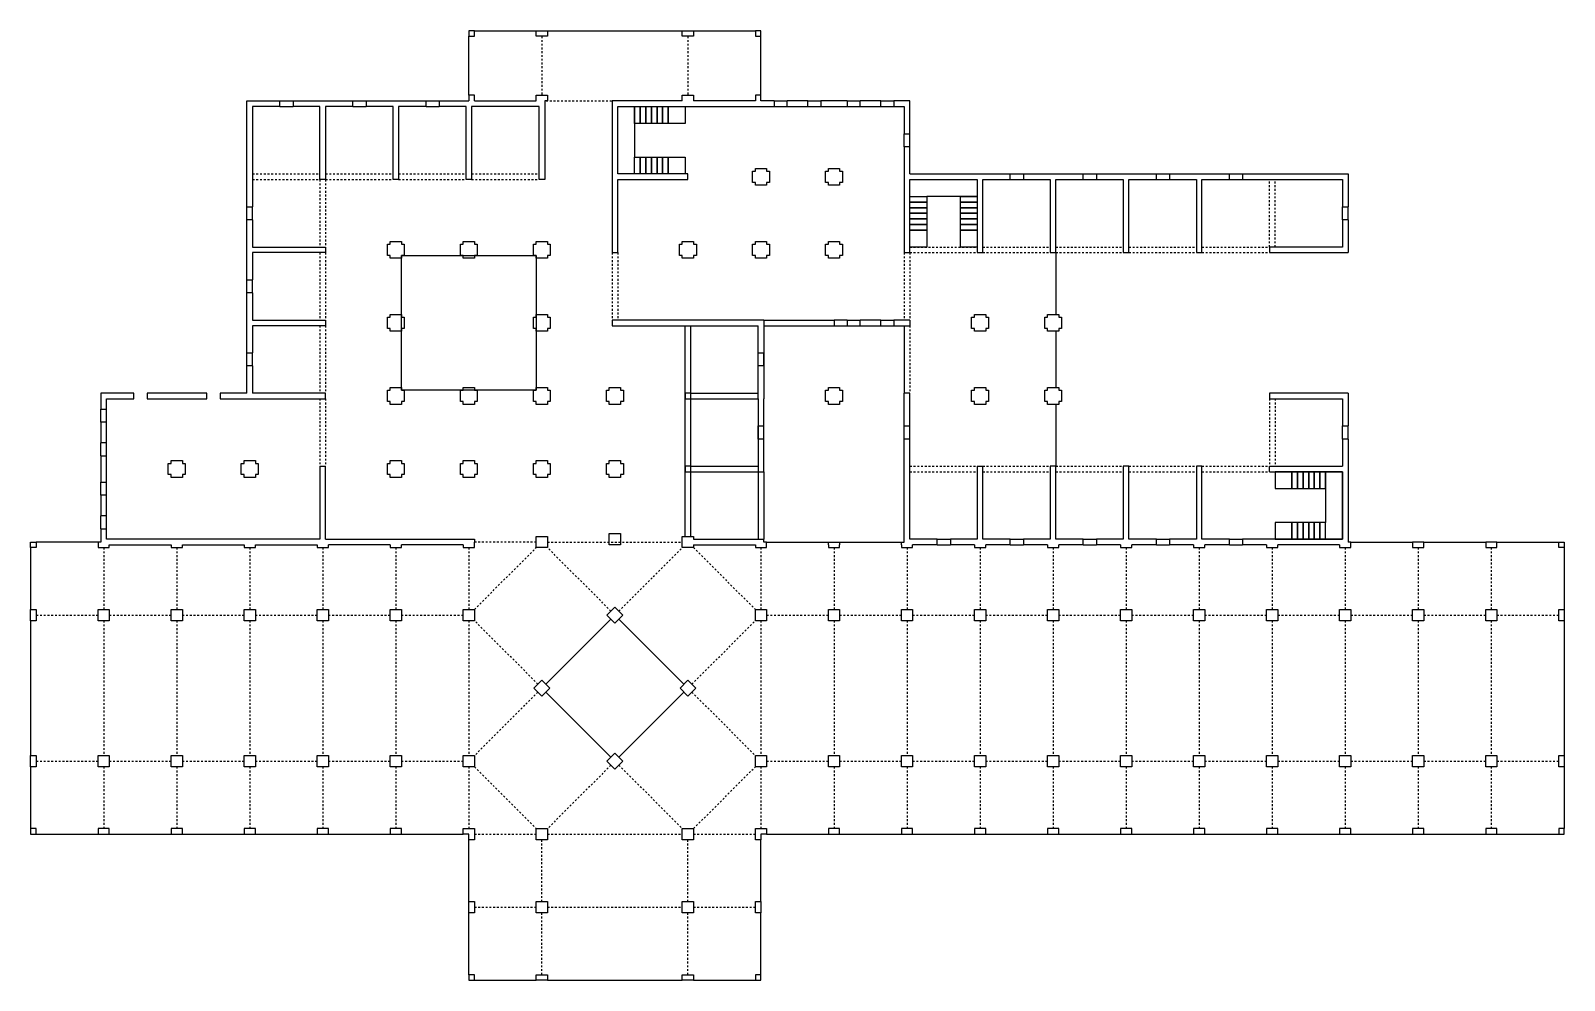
# Model space of a CAD drawing. Header units: millimetres. Extents: x 4573 to 5063, y -322 to -268.
# Drawn here: x 4930.1 to 5012, y -322.3 to -271.6 of the extents above; entities that cross this region are included whole.
import ezdxf

# ---------------------------------------------------------------- set-up
doc = ezdxf.new("R2010")
doc.units = ezdxf.units.MM
doc.linetypes.add('ACAD_ISO02W100', pattern=[15, 12, -3])
doc.layers.add('Layer3', color=8, linetype='ACAD_ISO02W100')
doc.layers.add('Layer4', color=7, linetype='Continuous', true_color=0xf7b54a)

msp = doc.modelspace()

# ---------------------------------------------------------------- linework, layer by layer
for points in [[(4953.459, -271.883), (4953.759, -271.883), (4953.759, -271.583), (4953.459, -271.583)], [(4957.059, -271.583), (4957.659, -271.583), (4957.659, -271.883), (4957.059, -271.883)], [(4964.859, -271.583), (4965.459, -271.583), (4965.459, -271.883), (4964.859, -271.883)], [(4968.759, -271.883), (4969.059, -271.883), (4969.059, -271.583), (4968.759, -271.583)], [(4930.059, -298.883), (4930.359, -298.883), (4930.359, -299.183), (4930.059, -299.183)], [(4957.059, -298.583), (4957.659, -298.583), (4957.659, -299.183), (4957.059, -299.183)], [(4960.959, -298.433), (4961.559, -298.433), (4961.559, -299.033), (4960.959, -299.033)], [(5003.859, -299.183), (5004.459, -299.183), (5004.459, -298.883), (5003.859, -298.883)], [(5007.759, -299.183), (5008.359, -299.183), (5008.359, -298.883), (5007.759, -298.883)], [(5011.659, -298.883), (5011.959, -298.883), (5011.959, -299.183), (5011.659, -299.183)], [(4930.059, -302.483), (4930.359, -302.483), (4930.359, -303.083), (4930.059, -303.083)], [(4933.659, -302.483), (4934.259, -302.483), (4934.259, -303.083), (4933.659, -303.083)], [(4937.559, -302.483), (4938.159, -302.483), (4938.159, -303.083), (4937.559, -303.083)], [(4941.459, -302.483), (4942.059, -302.483), (4942.059, -303.083), (4941.459, -303.083)], [(4945.359, -302.483), (4945.959, -302.483), (4945.959, -303.083), (4945.359, -303.083)], [(4949.259, -302.483), (4949.859, -302.483), (4949.859, -303.083), (4949.259, -303.083)], [(4953.159, -302.483), (4953.759, -302.483), (4953.759, -303.083), (4953.159, -303.083)], [(4968.759, -302.483), (4969.359, -302.483), (4969.359, -303.083), (4968.759, -303.083)], [(4972.659, -302.483), (4973.259, -302.483), (4973.259, -303.083), (4972.659, -303.083)], [(4976.559, -302.483), (4977.159, -302.483), (4977.159, -303.083), (4976.559, -303.083)], [(4980.459, -302.483), (4981.059, -302.483), (4981.059, -303.083), (4980.459, -303.083)], [(4984.359, -302.483), (4984.959, -302.483), (4984.959, -303.083), (4984.359, -303.083)], [(4988.259, -302.483), (4988.859, -302.483), (4988.859, -303.083), (4988.259, -303.083)], [(4992.159, -302.483), (4992.759, -302.483), (4992.759, -303.083), (4992.159, -303.083)], [(4996.059, -302.483), (4996.659, -302.483), (4996.659, -303.083), (4996.059, -303.083)], [(4999.959, -302.483), (5000.559, -302.483), (5000.559, -303.083), (4999.959, -303.083)], [(5003.859, -302.483), (5004.459, -302.483), (5004.459, -303.083), (5003.859, -303.083)], [(5007.759, -302.483), (5008.359, -302.483), (5008.359, -303.083), (5007.759, -303.083)], [(5011.659, -302.483), (5011.959, -302.483), (5011.959, -303.083), (5011.659, -303.083)], [(4930.059, -310.283), (4930.359, -310.283), (4930.359, -310.883), (4930.059, -310.883)], [(4933.659, -310.283), (4934.259, -310.283), (4934.259, -310.883), (4933.659, -310.883)], [(4937.559, -310.283), (4938.159, -310.283), (4938.159, -310.883), (4937.559, -310.883)], [(4941.459, -310.283), (4942.059, -310.283), (4942.059, -310.883), (4941.459, -310.883)], [(4945.359, -310.283), (4945.959, -310.283), (4945.959, -310.883), (4945.359, -310.883)], [(4949.259, -310.283), (4949.859, -310.283), (4949.859, -310.883), (4949.259, -310.883)], [(4953.159, -310.283), (4953.759, -310.283), (4953.759, -310.883), (4953.159, -310.883)], [(4968.759, -310.283), (4969.359, -310.283), (4969.359, -310.883), (4968.759, -310.883)], [(4972.659, -310.283), (4973.259, -310.283), (4973.259, -310.883), (4972.659, -310.883)], [(4976.559, -310.283), (4977.159, -310.283), (4977.159, -310.883), (4976.559, -310.883)], [(4980.459, -310.283), (4981.059, -310.283), (4981.059, -310.883), (4980.459, -310.883)], [(4984.359, -310.283), (4984.959, -310.283), (4984.959, -310.883), (4984.359, -310.883)], [(4988.259, -310.283), (4988.859, -310.283), (4988.859, -310.883), (4988.259, -310.883)], [(4992.159, -310.283), (4992.759, -310.283), (4992.759, -310.883), (4992.159, -310.883)], [(4996.059, -310.283), (4996.659, -310.283), (4996.659, -310.883), (4996.059, -310.883)], [(4999.959, -310.283), (5000.559, -310.283), (5000.559, -310.883), (4999.959, -310.883)], [(5003.859, -310.283), (5004.459, -310.283), (5004.459, -310.883), (5003.859, -310.883)], [(5007.759, -310.283), (5008.359, -310.283), (5008.359, -310.883), (5007.759, -310.883)], [(5011.659, -310.283), (5011.959, -310.283), (5011.959, -310.883), (5011.659, -310.883)], [(4930.059, -314.483), (4930.359, -314.483), (4930.359, -314.183), (4930.059, -314.183)], [(4933.659, -314.483), (4934.259, -314.483), (4934.259, -314.183), (4933.659, -314.183)], [(4937.559, -314.483), (4938.159, -314.483), (4938.159, -314.183), (4937.559, -314.183)], [(4941.459, -314.483), (4942.059, -314.483), (4942.059, -314.183), (4941.459, -314.183)], [(4945.359, -314.483), (4945.959, -314.483), (4945.959, -314.183), (4945.359, -314.183)], [(4949.259, -314.483), (4949.859, -314.483), (4949.859, -314.183), (4949.259, -314.183)], [(4957.059, -314.183), (4957.659, -314.183), (4957.659, -314.783), (4957.059, -314.783)], [(4964.859, -314.183), (4965.459, -314.183), (4965.459, -314.783), (4964.859, -314.783)], [(4972.659, -314.483), (4973.259, -314.483), (4973.259, -314.183), (4972.659, -314.183)], [(4976.559, -314.483), (4977.159, -314.483), (4977.159, -314.183), (4976.559, -314.183)], [(4980.459, -314.483), (4981.059, -314.483), (4981.059, -314.183), (4980.459, -314.183)], [(4984.359, -314.483), (4984.959, -314.483), (4984.959, -314.183), (4984.359, -314.183)], [(4988.259, -314.483), (4988.859, -314.483), (4988.859, -314.183), (4988.259, -314.183)], [(4992.159, -314.483), (4992.759, -314.483), (4992.759, -314.183), (4992.159, -314.183)], [(4996.059, -314.483), (4996.659, -314.483), (4996.659, -314.183), (4996.059, -314.183)], [(4999.959, -314.483), (5000.559, -314.483), (5000.559, -314.183), (4999.959, -314.183)], [(5003.859, -314.483), (5004.459, -314.483), (5004.459, -314.183), (5003.859, -314.183)], [(5007.759, -314.483), (5008.359, -314.483), (5008.359, -314.183), (5007.759, -314.183)], [(5011.659, -314.483), (5011.959, -314.483), (5011.959, -314.183), (5011.659, -314.183)], [(4953.459, -318.083), (4953.759, -318.083), (4953.759, -318.683), (4953.459, -318.683)], [(4957.059, -318.083), (4957.659, -318.083), (4957.659, -318.683), (4957.059, -318.683)], [(4964.859, -318.083), (4965.459, -318.083), (4965.459, -318.683), (4964.859, -318.683)], [(4968.759, -318.083), (4969.059, -318.083), (4969.059, -318.683), (4968.759, -318.683)], [(4953.459, -322.283), (4953.759, -322.283), (4953.759, -321.983), (4953.459, -321.983)], [(4957.059, -321.983), (4957.659, -321.983), (4957.659, -322.283), (4957.059, -322.283)], [(4964.859, -321.983), (4965.459, -321.983), (4965.459, -322.283), (4964.859, -322.283)], [(4968.759, -322.283), (4969.059, -322.283), (4969.059, -321.983), (4968.759, -321.983)]]:
    msp.add_lwpolyline(points, close=True)
for points in [[(4953.759, -275.333), (4953.759, -275.033), (4953.459, -275.033), (4953.459, -275.333)], [(4957.059, -275.333), (4957.059, -275.033), (4957.659, -275.033), (4957.659, -275.333), (4957.509, -275.333)], [(4964.859, -275.333), (4964.859, -275.033), (4965.459, -275.033), (4965.459, -275.333)], [(4969.059, -275.333), (4969.059, -275.033), (4968.759, -275.033), (4968.759, -275.333)], [(4941.609, -280.683), (4941.609, -275.333), (4943.372, -275.333)], [(4943.372, -275.633), (4941.909, -275.633), (4941.909, -279.533)], [(4943.372, -275.633), (4943.372, -275.333)], [(4944.072, -275.333), (4944.072, -275.633)], [(4944.072, -275.333), (4944.359, -275.333)], [(4944.359, -275.633), (4944.072, -275.633)], [(4944.359, -275.333), (4947.272, -275.333)], [(4945.509, -275.633), (4944.359, -275.633)], [(4945.809, -275.633), (4945.809, -279.533), (4945.509, -279.533), (4945.509, -275.633)], [(4947.272, -275.633), (4945.809, -275.633)], [(4947.272, -275.633), (4947.272, -275.333)], [(4947.972, -275.333), (4947.972, -275.633)], [(4947.972, -275.333), (4948.259, -275.333)], [(4948.259, -275.633), (4947.972, -275.633)], [(4948.259, -275.333), (4951.172, -275.333)], [(4949.409, -275.633), (4948.259, -275.633)], [(4949.709, -275.633), (4949.709, -279.533), (4949.409, -279.533), (4949.409, -275.633)], [(4951.172, -275.633), (4949.709, -275.633)], [(4951.172, -275.633), (4951.172, -275.333)], [(4951.872, -275.333), (4951.872, -275.633)], [(4951.872, -275.333), (4952.159, -275.333)], [(4952.159, -275.633), (4951.872, -275.633)], [(4952.159, -275.333), (4953.309, -275.333), (4953.459, -275.333)], [(4953.309, -275.633), (4952.159, -275.633)], [(4953.609, -275.633), (4953.609, -279.533), (4953.309, -279.533), (4953.309, -275.633)], [(4957.209, -275.633), (4953.609, -275.633)], [(4953.759, -275.333), (4957.059, -275.333)], [(4957.509, -275.633), (4957.509, -279.533), (4957.209, -279.533), (4957.209, -275.633)], [(4957.509, -275.333), (4957.509, -275.633)], [(4964.859, -275.333), (4961.109, -275.333), (4961.109, -283.433)], [(4961.409, -279.233), (4961.409, -275.633), (4969.759, -275.633)], [(4968.759, -275.333), (4965.459, -275.333)], [(4969.759, -275.333), (4969.059, -275.333)], [(4969.759, -275.333), (4969.759, -275.633)], [(4970.459, -275.633), (4970.459, -275.333)], [(4971.559, -275.333), (4970.459, -275.333)], [(4970.459, -275.633), (4971.559, -275.633)], [(4971.559, -275.633), (4971.559, -275.333)], [(4972.259, -275.333), (4972.259, -275.633)], [(4973.659, -275.333), (4972.259, -275.333)], [(4972.259, -275.633), (4973.659, -275.633)], [(4973.659, -275.333), (4973.659, -275.633)], [(4975.459, -275.333), (4974.359, -275.333)], [(4974.359, -275.633), (4974.359, -275.333)], [(4974.359, -275.633), (4975.459, -275.633)], [(4975.459, -275.633), (4975.459, -275.333)], [(4977.009, -277.083), (4977.009, -275.333), (4976.159, -275.333)], [(4976.159, -275.333), (4976.159, -275.633)], [(4976.159, -275.633), (4976.709, -275.633), (4976.709, -277.083)], [(4976.709, -277.083), (4977.009, -277.083)], [(4977.009, -277.783), (4976.709, -277.783)], [(4976.709, -277.783), (4976.709, -283.433)], [(4977.009, -279.233), (4977.009, -277.783)], [(4961.409, -279.533), (4965.159, -279.533), (4965.159, -279.233), (4961.409, -279.233)], [(4968.759, -279.833), (4968.759, -279.683), (4968.609, -279.683), (4968.609, -279.083), (4968.759, -279.083), (4968.759, -278.933), (4969.359, -278.933), (4969.359, -279.083), (4969.509, -279.083), (4969.509, -279.683), (4969.359, -279.683), (4969.359, -279.833), (4968.759, -279.833)], [(4972.659, -279.833), (4972.659, -279.683), (4972.509, -279.683), (4972.509, -279.083), (4972.659, -279.083), (4972.659, -278.933), (4973.259, -278.933), (4973.259, -279.083), (4973.409, -279.083), (4973.409, -279.683), (4973.259, -279.683), (4973.259, -279.833), (4972.659, -279.833)], [(4977.009, -279.233), (4982.372, -279.233)], [(4982.372, -279.533), (4982.372, -279.233)], [(4983.072, -279.233), (4983.072, -279.533)], [(4983.072, -279.233), (4986.272, -279.233)], [(4986.272, -279.533), (4986.272, -279.233)], [(4986.972, -279.233), (4986.972, -279.533)], [(4986.972, -279.233), (4990.172, -279.233)], [(4990.172, -279.533), (4990.172, -279.233)], [(4990.872, -279.233), (4990.872, -279.533)], [(4990.872, -279.233), (4994.072, -279.233)], [(4994.072, -279.533), (4994.072, -279.233)], [(4994.772, -279.233), (4994.772, -279.533)], [(4994.772, -279.233), (5000.409, -279.233), (5000.409, -280.983)], [(4941.909, -279.533), (4941.909, -280.683)], [(4961.409, -283.433), (4961.409, -279.533)], [(4977.009, -283.433), (4977.009, -279.533), (4980.609, -279.533)], [(4977.009, -283.433), (4977.009, -279.533)], [(4980.609, -279.533), (4980.609, -283.433), (4980.909, -283.433), (4980.909, -279.533)], [(4980.909, -279.533), (4982.372, -279.533)], [(4983.072, -279.533), (4984.509, -279.533)], [(4984.509, -279.533), (4984.509, -283.433), (4984.809, -283.433), (4984.809, -279.533)], [(4984.809, -279.533), (4986.272, -279.533)], [(4986.972, -279.533), (4988.409, -279.533)], [(4988.409, -279.533), (4988.409, -283.433), (4988.709, -283.433), (4988.709, -279.533)], [(4988.709, -279.533), (4990.172, -279.533)], [(4990.872, -279.533), (4992.309, -279.533)], [(4992.309, -279.533), (4992.309, -283.433), (4992.609, -283.433), (4992.609, -279.533)], [(4992.609, -279.533), (4994.072, -279.533)], [(4994.772, -279.533), (5000.109, -279.533), (5000.109, -280.983)], [(4941.609, -280.983), (4941.609, -280.683)], [(4941.909, -280.683), (4941.909, -280.983)], [(4941.609, -280.983), (4941.909, -280.983)], [(4941.609, -284.583), (4941.609, -281.683)], [(4941.909, -281.683), (4941.609, -281.683)], [(4941.909, -281.683), (4941.909, -283.133)], [(5000.109, -280.983), (5000.409, -280.983)], [(5000.409, -281.683), (5000.109, -281.683)], [(5000.109, -281.683), (5000.109, -283.133)], [(5000.409, -281.683), (5000.409, -283.433)], [(4941.909, -283.133), (4945.809, -283.133), (4945.809, -283.433), (4941.909, -283.433)], [(4949.259, -283.733), (4949.259, -283.583), (4949.109, -283.583), (4949.109, -282.983), (4949.259, -282.983), (4949.259, -282.833), (4949.859, -282.833), (4949.859, -282.983), (4950.009, -282.983), (4950.009, -283.583), (4949.859, -283.583), (4949.859, -283.733), (4949.259, -283.733)], [(4953.159, -283.733), (4953.159, -283.583), (4953.009, -283.583), (4953.009, -282.983), (4953.159, -282.983), (4953.159, -282.833), (4953.759, -282.833), (4953.759, -282.983), (4953.909, -282.983), (4953.909, -283.583), (4953.759, -283.583), (4953.759, -283.733), (4953.159, -283.733)], [(4957.059, -283.733), (4957.059, -283.583), (4956.909, -283.583), (4956.909, -282.983), (4957.059, -282.983), (4957.059, -282.833), (4957.659, -282.833), (4957.659, -282.983), (4957.809, -282.983), (4957.809, -283.583), (4957.659, -283.583), (4957.659, -283.733), (4957.059, -283.733)], [(4964.859, -283.733), (4964.859, -283.583), (4964.709, -283.583), (4964.709, -282.983), (4964.859, -282.983), (4964.859, -282.833), (4965.459, -282.833), (4965.459, -282.983), (4965.609, -282.983), (4965.609, -283.583), (4965.459, -283.583), (4965.459, -283.733), (4964.859, -283.733)], [(4968.759, -283.733), (4968.759, -283.583), (4968.609, -283.583), (4968.609, -282.983), (4968.759, -282.983), (4968.759, -282.833), (4969.359, -282.833), (4969.359, -282.983), (4969.509, -282.983), (4969.509, -283.583), (4969.359, -283.583), (4969.359, -283.733), (4968.759, -283.733)], [(4972.659, -283.733), (4972.659, -283.583), (4972.509, -283.583), (4972.509, -282.983), (4972.659, -282.983), (4972.659, -282.833), (4973.259, -282.833), (4973.259, -282.983), (4973.409, -282.983), (4973.409, -283.583), (4973.259, -283.583), (4973.259, -283.733), (4972.659, -283.733)], [(5000.109, -283.133), (4996.209, -283.133), (4996.209, -283.433), (5000.409, -283.433)], [(4941.609, -284.883), (4941.609, -283.733)], [(4941.909, -283.433), (4941.909, -284.583)], [(4941.909, -283.733), (4941.909, -284.883)], [(4961.109, -283.433), (4961.409, -283.433)], [(4976.709, -283.433), (4977.009, -283.433)], [(4941.609, -284.883), (4941.909, -284.883)], [(4941.609, -288.483), (4941.609, -285.583)], [(4941.909, -285.583), (4941.609, -285.583)], [(4941.909, -285.583), (4941.909, -287.033)], [(4941.909, -287.033), (4945.809, -287.033), (4945.809, -287.333), (4941.909, -287.333)], [(4941.909, -287.333), (4941.909, -288.483)], [(4949.259, -287.633), (4949.259, -287.483), (4949.109, -287.483), (4949.109, -286.883), (4949.259, -286.883), (4949.259, -286.733), (4949.859, -286.733), (4949.859, -286.883), (4950.009, -286.883), (4950.009, -287.483), (4949.859, -287.483), (4949.859, -287.633), (4949.259, -287.633)], [(4957.059, -287.633), (4957.059, -287.483), (4956.909, -287.483), (4956.909, -286.883), (4957.059, -286.883), (4957.059, -286.733), (4957.659, -286.733), (4957.659, -286.883), (4957.809, -286.883), (4957.809, -287.483), (4957.659, -287.483), (4957.659, -287.633), (4957.059, -287.633)], [(4961.109, -287.033), (4961.109, -287.333), (4968.909, -287.333)], [(4969.209, -287.033), (4961.109, -287.033)], [(4968.909, -288.483), (4968.909, -287.333)], [(4969.209, -287.033), (4969.209, -288.483)], [(4972.959, -287.033), (4972.959, -287.333), (4973.659, -287.333)], [(4973.659, -287.033), (4972.959, -287.033)], [(4973.659, -287.033), (4973.659, -287.333)], [(4974.359, -287.333), (4974.359, -287.033)], [(4975.459, -287.033), (4974.359, -287.033)], [(4974.359, -287.333), (4975.459, -287.333)], [(4975.459, -287.333), (4975.459, -287.033)], [(4977.009, -287.033), (4976.159, -287.033)], [(4976.159, -287.033), (4976.159, -287.333)], [(4976.159, -287.333), (4977.009, -287.333)], [(4977.009, -287.033), (4977.009, -287.333)], [(4980.459, -287.633), (4980.459, -287.483), (4980.309, -287.483), (4980.309, -286.883), (4980.459, -286.883), (4980.459, -286.733), (4981.059, -286.733), (4981.059, -286.883), (4981.209, -286.883), (4981.209, -287.483), (4981.059, -287.483), (4981.059, -287.633), (4980.459, -287.633)], [(4984.359, -287.633), (4984.359, -287.483), (4984.209, -287.483), (4984.209, -286.883), (4984.359, -286.883), (4984.359, -286.733), (4984.959, -286.733), (4984.959, -286.883), (4985.109, -286.883), (4985.109, -287.483), (4984.959, -287.483), (4984.959, -287.633), (4984.359, -287.633)], [(4941.609, -288.783), (4941.609, -287.633)], [(4941.909, -287.633), (4941.909, -288.783)], [(4941.609, -288.783), (4941.909, -288.783)], [(4968.909, -291.233), (4968.909, -290.933), (4968.909, -288.483)], [(4968.909, -288.783), (4969.209, -288.783)], [(4969.209, -288.483), (4969.209, -291.233)], [(4941.609, -290.933), (4941.609, -289.483)], [(4941.909, -289.483), (4941.609, -289.483)], [(4941.909, -289.483), (4941.909, -290.933)], [(4969.209, -289.483), (4968.909, -289.483)], [(4949.259, -291.533), (4949.259, -291.383), (4949.109, -291.383), (4949.109, -290.783), (4949.259, -290.783), (4949.259, -290.633), (4949.859, -290.633), (4949.859, -290.783), (4950.009, -290.783), (4950.009, -291.383), (4949.859, -291.383), (4949.859, -291.533), (4949.259, -291.533)], [(4953.159, -291.533), (4953.159, -291.383), (4953.009, -291.383), (4953.009, -290.783), (4953.159, -290.783), (4953.159, -290.633), (4953.759, -290.633), (4953.759, -290.783), (4953.909, -290.783), (4953.909, -291.383), (4953.759, -291.383), (4953.759, -291.533), (4953.159, -291.533)], [(4957.059, -291.533), (4957.059, -291.383), (4956.909, -291.383), (4956.909, -290.783), (4957.059, -290.783), (4957.059, -290.633), (4957.659, -290.633), (4957.659, -290.783), (4957.809, -290.783), (4957.809, -291.383), (4957.659, -291.383), (4957.659, -291.533), (4957.059, -291.533)], [(4960.959, -291.533), (4960.959, -291.383), (4960.809, -291.383), (4960.809, -290.783), (4960.959, -290.783), (4960.959, -290.633), (4961.559, -290.633), (4961.559, -290.783), (4961.709, -290.783), (4961.709, -291.383), (4961.559, -291.383), (4961.559, -291.533), (4960.959, -291.533)], [(4972.659, -291.533), (4972.659, -291.383), (4972.509, -291.383), (4972.509, -290.783), (4972.659, -290.783), (4972.659, -290.633), (4973.259, -290.633), (4973.259, -290.783), (4973.409, -290.783), (4973.409, -291.383), (4973.259, -291.383), (4973.259, -291.533), (4972.659, -291.533)], [(4980.459, -291.533), (4980.459, -291.383), (4980.309, -291.383), (4980.309, -290.783), (4980.459, -290.783), (4980.459, -290.633), (4981.059, -290.633), (4981.059, -290.783), (4981.209, -290.783), (4981.209, -291.383), (4981.059, -291.383), (4981.059, -291.533), (4980.459, -291.533)], [(4984.359, -291.533), (4984.359, -291.383), (4984.209, -291.383), (4984.209, -290.783), (4984.359, -290.783), (4984.359, -290.633), (4984.959, -290.633), (4984.959, -290.783), (4985.109, -290.783), (4985.109, -291.383), (4984.959, -291.383), (4984.959, -291.533), (4984.359, -291.533)], [(4935.572, -290.933), (4933.809, -290.933), (4933.809, -291.783)], [(4934.109, -291.783), (4934.109, -291.233), (4935.572, -291.233)], [(4935.572, -291.233), (4935.572, -290.933)], [(4936.272, -290.933), (4936.272, -291.233)], [(4939.472, -290.933), (4936.272, -290.933)], [(4936.272, -291.233), (4939.472, -291.233)], [(4939.472, -291.233), (4939.472, -290.933)], [(4940.459, -290.933), (4940.172, -290.933)], [(4940.172, -290.933), (4940.172, -291.233)], [(4940.172, -291.233), (4940.459, -291.233)], [(4941.609, -290.933), (4940.459, -290.933)], [(4940.459, -291.233), (4945.509, -291.233)], [(4945.509, -290.933), (4941.909, -290.933)], [(4945.809, -291.233), (4945.809, -290.933), (4945.509, -290.933)], [(4945.509, -291.233), (4945.809, -291.233)], [(4965.009, -291.233), (4965.009, -290.933)], [(4965.009, -290.933), (4965.009, -291.233), (4965.309, -291.233), (4965.309, -290.933), (4965.009, -290.933)], [(4968.909, -291.233), (4968.909, -292.683)], [(4969.209, -292.683), (4969.209, -291.233)], [(4976.709, -298.733), (4976.709, -290.933)], [(4977.009, -290.933), (4976.709, -290.933)], [(4978.472, -298.733), (4977.009, -298.733), (4977.009, -290.933)], [(5000.409, -290.933), (4996.209, -290.933), (4996.209, -291.233), (5000.109, -291.233)], [(5000.109, -291.233), (5000.109, -292.683)], [(5000.409, -290.933), (5000.409, -292.683)], [(4933.809, -291.783), (4934.109, -291.783)], [(4934.109, -292.483), (4933.809, -292.483)], [(4933.809, -292.483), (4933.809, -293.583)], [(4934.109, -293.583), (4934.109, -292.483)], [(4968.909, -292.683), (4968.909, -295.133), (4969.209, -295.133), (4969.209, -292.683)], [(4968.909, -292.683), (4969.209, -292.683)], [(4976.709, -292.683), (4977.009, -292.683)], [(5000.109, -292.683), (5000.409, -292.683)], [(4934.109, -293.583), (4933.809, -293.583)], [(4969.209, -293.383), (4968.909, -293.383)], [(4977.009, -293.383), (4976.709, -293.383)], [(5000.409, -293.383), (5000.109, -293.383)], [(5000.109, -293.383), (5000.109, -294.833)], [(5000.409, -293.383), (5000.409, -298.883)], [(4933.809, -294.283), (4934.109, -294.283)], [(4933.809, -294.283), (4933.809, -295.683)], [(4934.109, -295.683), (4934.109, -294.283)], [(4945.509, -294.833), (4945.509, -298.733), (4934.109, -298.733), (4934.109, -298.183)], [(4937.559, -295.433), (4937.559, -295.283), (4937.409, -295.283), (4937.409, -294.683), (4937.559, -294.683), (4937.559, -294.533), (4938.159, -294.533), (4938.159, -294.683), (4938.309, -294.683), (4938.309, -295.283), (4938.159, -295.283), (4938.159, -295.433), (4937.559, -295.433)], [(4941.459, -295.433), (4941.459, -295.283), (4941.309, -295.283), (4941.309, -294.683), (4941.459, -294.683), (4941.459, -294.533), (4942.059, -294.533), (4942.059, -294.683), (4942.209, -294.683), (4942.209, -295.283), (4942.059, -295.283), (4942.059, -295.433), (4941.459, -295.433)], [(4945.509, -294.833), (4945.809, -294.833)], [(4945.809, -298.733), (4945.809, -294.833)], [(4949.259, -295.433), (4949.259, -295.283), (4949.109, -295.283), (4949.109, -294.683), (4949.259, -294.683), (4949.259, -294.533), (4949.859, -294.533), (4949.859, -294.683), (4950.009, -294.683), (4950.009, -295.283), (4949.859, -295.283), (4949.859, -295.433), (4949.259, -295.433)], [(4953.159, -295.433), (4953.159, -295.283), (4953.009, -295.283), (4953.009, -294.683), (4953.159, -294.683), (4953.159, -294.533), (4953.759, -294.533), (4953.759, -294.683), (4953.909, -294.683), (4953.909, -295.283), (4953.759, -295.283), (4953.759, -295.433), (4953.159, -295.433)], [(4957.059, -295.433), (4957.059, -295.283), (4956.909, -295.283), (4956.909, -294.683), (4957.059, -294.683), (4957.059, -294.533), (4957.659, -294.533), (4957.659, -294.683), (4957.809, -294.683), (4957.809, -295.283), (4957.659, -295.283), (4957.659, -295.433), (4957.059, -295.433)], [(4960.959, -295.433), (4960.959, -295.283), (4960.809, -295.283), (4960.809, -294.683), (4960.959, -294.683), (4960.959, -294.533), (4961.559, -294.533), (4961.559, -294.683), (4961.709, -294.683), (4961.709, -295.283), (4961.559, -295.283), (4961.559, -295.433), (4960.959, -295.433)], [(4965.009, -295.133), (4965.009, -294.833)], [(4965.009, -294.833), (4965.009, -295.133), (4965.309, -295.133), (4965.309, -294.833), (4965.009, -294.833)], [(4980.609, -294.833), (4980.609, -298.733)], [(4980.609, -294.833), (4980.909, -294.833)], [(4980.909, -298.733), (4980.909, -294.833)], [(4984.809, -298.733), (4984.809, -294.833), (4984.509, -294.833), (4984.509, -298.733)], [(4988.709, -298.733), (4988.709, -294.833), (4988.409, -294.833), (4988.409, -298.733)], [(4992.609, -298.733), (4992.609, -294.833), (4992.309, -294.833), (4992.309, -298.733)], [(4996.209, -294.833), (5000.109, -294.833)], [(4996.209, -295.133), (4996.209, -294.833)], [(5000.109, -295.133), (5000.109, -298.733), (4994.772, -298.733)], [(4996.209, -295.133), (5000.109, -295.133)], [(4933.809, -295.683), (4934.109, -295.683)], [(4934.109, -296.383), (4933.809, -296.383)], [(4933.809, -296.383), (4933.809, -297.483)], [(4934.109, -297.483), (4934.109, -296.383)], [(4934.109, -297.483), (4933.809, -297.483)], [(4933.809, -298.883), (4933.659, -298.883), (4933.659, -299.183), (4934.259, -299.183), (4934.259, -299.033)], [(4933.809, -298.183), (4933.809, -298.883)], [(4933.809, -298.183), (4934.109, -298.183)], [(4945.809, -298.733), (4953.759, -298.733), (4953.759, -298.883)], [(4953.159, -299.033), (4953.159, -299.183), (4953.759, -299.183), (4953.759, -298.883)], [(4965.459, -299.033), (4965.459, -299.183), (4964.859, -299.183), (4964.859, -298.583), (4965.009, -298.583)], [(4965.009, -298.583), (4965.309, -298.583)], [(4965.309, -298.583), (4965.459, -298.583), (4965.459, -298.733)], [(4965.459, -298.733), (4969.209, -298.733)], [(4969.359, -299.033), (4969.359, -298.883), (4969.209, -298.883), (4969.209, -298.733)], [(4972.659, -299.033), (4972.659, -298.883), (4973.259, -298.883), (4973.259, -299.033)], [(4976.559, -299.033), (4976.559, -298.883), (4976.709, -298.883), (4976.709, -298.733)], [(4978.472, -299.033), (4978.472, -298.733)], [(4980.609, -298.733), (4979.172, -298.733)], [(4979.172, -298.733), (4979.172, -299.033)], [(4982.372, -298.733), (4980.909, -298.733)], [(4982.372, -299.033), (4982.372, -298.733)], [(4984.509, -298.733), (4983.072, -298.733)], [(4983.072, -298.733), (4983.072, -299.033)], [(4986.272, -298.733), (4984.809, -298.733)], [(4986.272, -299.033), (4986.272, -298.733)], [(4988.409, -298.733), (4986.972, -298.733)], [(4986.972, -298.733), (4986.972, -299.033)], [(4990.172, -298.733), (4988.709, -298.733)], [(4990.172, -299.033), (4990.172, -298.733)], [(4992.309, -298.733), (4990.872, -298.733)], [(4990.872, -298.733), (4990.872, -299.033)], [(4994.072, -298.733), (4992.609, -298.733)], [(4994.072, -299.033), (4994.072, -298.733)], [(4994.772, -298.733), (4994.772, -299.033)], [(4999.959, -299.033), (4999.959, -299.183), (5000.559, -299.183), (5000.559, -298.883), (5000.409, -298.883)], [(4934.259, -299.033), (4937.559, -299.033)], [(4937.559, -299.033), (4937.559, -299.183), (4938.159, -299.183), (4938.159, -299.033)], [(4938.159, -299.033), (4941.459, -299.033)], [(4941.459, -299.033), (4941.459, -299.183), (4942.059, -299.183), (4942.059, -299.033)], [(4942.059, -299.033), (4945.359, -299.033)], [(4945.359, -299.033), (4945.359, -299.183), (4945.959, -299.183), (4945.959, -299.033)], [(4949.259, -299.033), (4945.959, -299.033)], [(4949.259, -299.033), (4949.259, -299.183), (4949.859, -299.183), (4949.859, -299.033)], [(4953.159, -299.033), (4949.859, -299.033)], [(4965.459, -299.033), (4968.759, -299.033)], [(4968.759, -299.033), (4968.759, -299.183), (4969.359, -299.183), (4969.359, -299.033)], [(4972.659, -299.033), (4972.659, -299.183), (4973.259, -299.183), (4973.259, -299.033)], [(4976.559, -299.033), (4976.559, -299.183), (4977.159, -299.183), (4977.159, -299.033)], [(4978.472, -299.033), (4977.159, -299.033)], [(4980.459, -299.033), (4979.172, -299.033)], [(4980.459, -299.033), (4980.459, -299.183), (4981.059, -299.183), (4981.059, -299.033)], [(4982.372, -299.033), (4981.059, -299.033)], [(4984.359, -299.033), (4983.072, -299.033)], [(4984.359, -299.033), (4984.359, -299.183), (4984.959, -299.183), (4984.959, -299.033)], [(4986.272, -299.033), (4984.959, -299.033)], [(4988.259, -299.033), (4986.972, -299.033)], [(4988.259, -299.033), (4988.259, -299.183), (4988.859, -299.183), (4988.859, -299.033)], [(4990.172, -299.033), (4988.859, -299.033)], [(4992.159, -299.033), (4990.872, -299.033)], [(4992.159, -299.033), (4992.159, -299.183), (4992.759, -299.183), (4992.759, -299.033)], [(4994.072, -299.033), (4992.759, -299.033)], [(4996.059, -299.033), (4994.772, -299.033)], [(4996.059, -299.033), (4996.059, -299.183), (4996.659, -299.183), (4996.659, -299.033)], [(4999.959, -299.033), (4996.659, -299.033)], [(4960.835, -302.783), (4961.259, -302.359), (4961.684, -302.783), (4961.259, -303.207), (4960.835, -302.783)], [(4956.935, -306.683), (4957.359, -306.259), (4957.784, -306.683), (4957.359, -307.107), (4956.935, -306.683)], [(4964.735, -306.683), (4965.159, -306.259), (4965.584, -306.683), (4965.159, -307.107), (4964.735, -306.683)], [(4960.835, -310.583), (4961.259, -310.159), (4961.684, -310.583), (4961.259, -311.007), (4960.835, -310.583)], [(4953.459, -314.483), (4953.159, -314.483), (4953.159, -314.183), (4953.759, -314.183), (4953.759, -314.783), (4953.459, -314.783), (4953.459, -314.483)], [(4969.059, -314.483), (4969.059, -314.783), (4968.759, -314.783), (4968.759, -314.183), (4969.359, -314.183), (4969.359, -314.483), (4969.059, -314.483)]]:
    msp.add_lwpolyline(points)
at = {"layer": 'Layer3', "ltscale": 0.0004}
for points in [[(4957.359, -271.883), (4957.359, -275.033)], [(4965.159, -271.883), (4965.159, -275.033)], [(4957.584, -275.333), (4961.109, -275.333)], [(4941.909, -279.233), (4945.509, -279.233)], [(4945.809, -279.233), (4949.409, -279.233)], [(4949.709, -279.233), (4953.309, -279.233)], [(4953.609, -279.233), (4957.209, -279.233)], [(4941.909, -279.533), (4945.509, -279.533)], [(4945.509, -279.533), (4945.509, -283.133)], [(4945.809, -279.533), (4949.409, -279.533)], [(4945.809, -279.533), (4945.809, -283.133)], [(4949.709, -279.533), (4953.309, -279.533)], [(4953.609, -279.533), (4957.209, -279.533)], [(4996.209, -283.133), (4996.209, -279.533)], [(4996.509, -283.133), (4996.509, -279.533)], [(4977.009, -283.133), (4980.609, -283.133)], [(4980.909, -283.133), (4984.509, -283.133)], [(4984.809, -283.133), (4988.409, -283.133)], [(4988.709, -283.133), (4992.309, -283.133)], [(4992.609, -283.133), (4996.209, -283.133)], [(4945.509, -283.433), (4945.509, -287.033)], [(4945.809, -283.433), (4945.809, -287.033)], [(4961.109, -283.433), (4961.109, -287.033)], [(4961.409, -283.433), (4961.409, -287.033)], [(4976.709, -283.433), (4976.709, -287.033)], [(4977.009, -283.433), (4977.009, -287.033)], [(4977.009, -283.433), (4980.609, -283.433)], [(4980.909, -283.433), (4984.509, -283.433)], [(4984.809, -283.433), (4988.409, -283.433)], [(4988.709, -283.433), (4992.309, -283.433)], [(4992.609, -283.433), (4996.209, -283.433)], [(4945.509, -287.333), (4945.509, -290.933)], [(4945.809, -287.333), (4945.809, -290.933)], [(4977.009, -287.333), (4977.009, -290.933)], [(4945.509, -291.233), (4945.509, -294.833)], [(4945.809, -291.233), (4945.809, -294.833)], [(4996.209, -291.233), (4996.209, -294.833)], [(4996.509, -291.233), (4996.509, -294.833)], [(4977.009, -294.833), (4980.609, -294.833)], [(4980.909, -294.833), (4984.509, -294.833)], [(4984.809, -294.833), (4988.409, -294.833)], [(4988.709, -294.833), (4992.309, -294.833)], [(4992.609, -294.833), (4996.209, -294.833)], [(4977.009, -295.133), (4980.609, -295.133)], [(4980.909, -295.133), (4984.509, -295.133)], [(4984.809, -295.133), (4988.409, -295.133)], [(4988.709, -295.133), (4992.309, -295.133)], [(4992.609, -295.133), (4996.209, -295.133)], [(4957.059, -298.883), (4953.759, -298.883)], [(4957.659, -298.883), (4964.859, -298.883)], [(4933.959, -299.183), (4933.959, -302.483)], [(4937.859, -299.183), (4937.859, -302.483)], [(4941.759, -299.183), (4941.759, -302.483)], [(4945.659, -299.183), (4945.659, -302.483)], [(4949.559, -299.183), (4949.559, -302.483)], [(4953.459, -299.183), (4953.459, -302.483)], [(4953.759, -302.483), (4957.059, -299.183)], [(4961.047, -302.571), (4957.659, -299.183)], [(4961.472, -302.571), (4964.859, -299.183)], [(4965.459, -299.183), (4968.759, -302.483)], [(4969.059, -299.183), (4969.059, -302.483)], [(4972.959, -299.183), (4972.959, -302.483)], [(4976.859, -299.183), (4976.859, -302.483)], [(4980.759, -299.183), (4980.759, -302.483)], [(4984.659, -299.183), (4984.659, -302.483)], [(4988.559, -299.183), (4988.559, -302.483)], [(4992.459, -299.183), (4992.459, -302.483)], [(4996.359, -299.183), (4996.359, -302.483)], [(5000.259, -299.183), (5000.259, -302.483)], [(5004.159, -299.183), (5004.159, -302.483)], [(5008.059, -299.183), (5008.059, -302.483)], [(4930.359, -302.783), (4933.659, -302.783)], [(4934.259, -302.783), (4937.559, -302.783)], [(4938.159, -302.783), (4941.459, -302.783)], [(4942.059, -302.783), (4945.359, -302.783)], [(4945.959, -302.783), (4949.259, -302.783)], [(4949.859, -302.783), (4953.159, -302.783)], [(4969.359, -302.783), (4972.659, -302.783)], [(4973.259, -302.783), (4976.559, -302.783)], [(4977.159, -302.783), (4980.459, -302.783)], [(4981.059, -302.783), (4984.359, -302.783)], [(4984.959, -302.783), (4988.259, -302.783)], [(4988.859, -302.783), (4992.159, -302.783)], [(4992.759, -302.783), (4996.059, -302.783)], [(4996.659, -302.783), (4999.959, -302.783)], [(5000.559, -302.783), (5003.859, -302.783)], [(5004.459, -302.783), (5007.759, -302.783)], [(5008.359, -302.783), (5011.659, -302.783)], [(4933.959, -303.083), (4933.959, -310.283)], [(4937.859, -303.083), (4937.859, -310.283)], [(4941.759, -303.083), (4941.759, -310.283)], [(4945.659, -303.083), (4945.659, -310.283)], [(4949.559, -303.083), (4949.559, -310.283)], [(4953.459, -303.083), (4953.459, -310.283)], [(4957.147, -306.471), (4953.759, -303.083)], [(4965.372, -306.471), (4968.759, -303.083)], [(4969.059, -303.083), (4969.059, -310.283)], [(4972.959, -303.083), (4972.959, -310.283)], [(4976.859, -303.083), (4976.859, -310.283)], [(4980.759, -303.083), (4980.759, -310.283)], [(4984.659, -303.083), (4984.659, -310.283)], [(4988.559, -303.083), (4988.559, -310.283)], [(4992.459, -303.083), (4992.459, -310.283)], [(4996.359, -303.083), (4996.359, -310.283)], [(5000.259, -303.083), (5000.259, -310.283)], [(5004.159, -303.083), (5004.159, -310.283)], [(5008.059, -303.083), (5008.059, -310.283)], [(4957.147, -306.895), (4953.759, -310.283)], [(4965.372, -306.895), (4968.759, -310.283)], [(4930.359, -310.583), (4933.659, -310.583)], [(4933.959, -310.883), (4933.959, -314.183)], [(4934.259, -310.583), (4937.559, -310.583)], [(4937.859, -310.883), (4937.859, -314.183)], [(4938.159, -310.583), (4941.459, -310.583)], [(4941.759, -310.883), (4941.759, -314.183)], [(4942.059, -310.583), (4945.359, -310.583)], [(4945.659, -310.883), (4945.659, -314.183)], [(4945.959, -310.583), (4949.259, -310.583)], [(4949.559, -310.883), (4949.559, -314.183)], [(4949.859, -310.583), (4953.159, -310.583)], [(4953.459, -310.883), (4953.459, -314.183)], [(4953.759, -310.883), (4957.059, -314.183)], [(4961.047, -310.795), (4957.659, -314.183)], [(4961.472, -310.795), (4964.859, -314.183)], [(4965.459, -314.183), (4968.759, -310.883)], [(4969.059, -310.883), (4969.059, -314.183)], [(4969.359, -310.583), (4972.659, -310.583)], [(4972.959, -310.883), (4972.959, -314.183)], [(4973.259, -310.583), (4976.559, -310.583)], [(4976.859, -310.883), (4976.859, -314.183)], [(4977.159, -310.583), (4980.459, -310.583)], [(4980.759, -310.883), (4980.759, -314.183)], [(4981.059, -310.583), (4984.359, -310.583)], [(4984.659, -310.883), (4984.659, -314.183)], [(4984.959, -310.583), (4988.259, -310.583)], [(4988.559, -310.883), (4988.559, -314.183)], [(4988.859, -310.583), (4992.159, -310.583)], [(4992.459, -310.883), (4992.459, -314.183)], [(4992.759, -310.583), (4996.059, -310.583)], [(4996.359, -310.883), (4996.359, -314.183)], [(4996.659, -310.583), (4999.959, -310.583)], [(5000.259, -310.883), (5000.259, -314.183)], [(5000.559, -310.583), (5003.859, -310.583)], [(5004.159, -310.883), (5004.159, -314.183)], [(5004.459, -310.583), (5007.759, -310.583)], [(5008.059, -310.883), (5008.059, -314.183)], [(5008.359, -310.583), (5011.659, -310.583)], [(4953.759, -314.483), (4957.059, -314.483)], [(4957.659, -314.483), (4964.859, -314.483)], [(4965.459, -314.483), (4968.759, -314.483)], [(4957.359, -318.083), (4957.359, -314.783)], [(4965.159, -318.083), (4965.159, -314.783)], [(4953.759, -318.383), (4957.059, -318.383)], [(4957.659, -318.383), (4964.859, -318.383)], [(4965.459, -318.383), (4968.759, -318.383)], [(4957.359, -321.983), (4957.359, -318.683)], [(4965.159, -321.983), (4965.159, -318.683)]]:
    msp.add_lwpolyline(points, dxfattribs=at)
at = {"layer": 'Layer3'}
msp.add_lwpolyline([(4968.909, -295.133), (4968.909, -298.733)], dxfattribs=at)
at = {"layer": 'Layer4'}
for points in [[(4953.459, -275.033), (4953.459, -271.883)], [(4953.759, -271.583), (4957.059, -271.583)], [(4957.659, -271.583), (4964.859, -271.583)], [(4965.459, -271.583), (4968.759, -271.583)], [(4969.059, -275.033), (4969.059, -271.883)], [(4943.372, -275.333), (4944.072, -275.333)], [(4943.372, -275.633), (4944.072, -275.633)], [(4947.272, -275.333), (4947.972, -275.333)], [(4947.272, -275.633), (4947.972, -275.633)], [(4951.172, -275.333), (4951.872, -275.333)], [(4951.172, -275.633), (4951.872, -275.633)], [(4962.309, -279.233), (4961.409, -279.233), (4961.409, -275.633), (4962.309, -275.633), (4962.309, -278.333)], [(4962.609, -276.533), (4962.309, -276.533), (4962.309, -275.633), (4962.609, -275.633), (4962.609, -276.533)], [(4962.909, -276.533), (4962.609, -276.533), (4962.609, -275.633), (4962.909, -275.633), (4962.909, -276.533)], [(4963.209, -276.533), (4962.909, -276.533), (4962.909, -275.633), (4963.209, -275.633), (4963.209, -276.533)], [(4963.509, -276.533), (4963.209, -276.533), (4963.209, -275.633), (4963.509, -275.633), (4963.509, -276.533)], [(4963.809, -276.533), (4963.509, -276.533), (4963.509, -275.633), (4963.809, -275.633), (4963.809, -276.533)], [(4964.109, -276.533), (4963.809, -276.533), (4963.809, -275.633), (4964.109, -275.633), (4964.109, -276.533)], [(4965.009, -276.533), (4964.109, -276.533), (4964.109, -275.633), (4965.009, -275.633), (4965.009, -276.533)], [(4969.759, -275.333), (4970.459, -275.333)], [(4969.759, -275.633), (4970.459, -275.633)], [(4971.559, -275.333), (4972.259, -275.333)], [(4971.559, -275.633), (4972.259, -275.633)], [(4973.659, -275.333), (4974.359, -275.333)], [(4973.659, -275.633), (4974.359, -275.633)], [(4975.459, -275.333), (4976.159, -275.333)], [(4975.459, -275.633), (4976.159, -275.633)], [(4976.709, -277.783), (4976.709, -277.083)], [(4977.009, -277.783), (4977.009, -277.083)], [(4962.609, -279.233), (4962.309, -279.233), (4962.309, -278.333), (4962.609, -278.333), (4962.609, -279.233)], [(4962.909, -279.233), (4962.609, -279.233), (4962.609, -278.333), (4962.909, -278.333), (4962.909, -279.233)], [(4963.209, -279.233), (4962.909, -279.233), (4962.909, -278.333), (4963.209, -278.333), (4963.209, -279.233)], [(4963.509, -279.233), (4963.209, -279.233), (4963.209, -278.333), (4963.509, -278.333), (4963.509, -279.233)], [(4963.809, -279.233), (4963.509, -279.233), (4963.509, -278.333), (4963.809, -278.333), (4963.809, -279.233)], [(4964.109, -279.233), (4963.809, -279.233), (4963.809, -278.333), (4964.109, -278.333), (4964.109, -279.233)], [(4965.009, -279.233), (4964.109, -279.233), (4964.109, -278.333), (4965.009, -278.333), (4965.009, -279.233)], [(4982.372, -279.233), (4983.072, -279.233)], [(4986.272, -279.233), (4986.972, -279.233)], [(4990.172, -279.233), (4990.872, -279.233)], [(4994.072, -279.233), (4994.772, -279.233)], [(4977.009, -280.433), (4977.009, -279.533), (4980.609, -279.533), (4980.609, -280.433), (4977.909, -280.433)], [(4982.372, -279.533), (4983.072, -279.533)], [(4986.272, -279.533), (4986.972, -279.533)], [(4990.172, -279.533), (4990.872, -279.533)], [(4994.072, -279.533), (4994.772, -279.533)], [(4977.009, -280.733), (4977.009, -280.433), (4977.909, -280.433), (4977.909, -280.733), (4977.009, -280.733)], [(4977.009, -281.033), (4977.009, -280.733), (4977.909, -280.733), (4977.909, -281.033), (4977.009, -281.033)], [(4979.709, -280.733), (4979.709, -280.433), (4980.609, -280.433), (4980.609, -280.733), (4979.709, -280.733)], [(4979.709, -281.033), (4979.709, -280.733), (4980.609, -280.733), (4980.609, -281.033), (4979.709, -281.033)], [(4941.609, -281.683), (4941.609, -280.983)], [(4941.909, -281.683), (4941.909, -280.983)], [(4977.009, -281.333), (4977.009, -281.033), (4977.909, -281.033), (4977.909, -281.333), (4977.009, -281.333)], [(4977.009, -281.633), (4977.009, -281.333), (4977.909, -281.333), (4977.909, -281.633), (4977.009, -281.633)], [(4977.009, -281.933), (4977.009, -281.633), (4977.909, -281.633), (4977.909, -281.933), (4977.009, -281.933)], [(4979.709, -281.333), (4979.709, -281.033), (4980.609, -281.033), (4980.609, -281.333), (4979.709, -281.333)], [(4979.709, -281.633), (4979.709, -281.333), (4980.609, -281.333), (4980.609, -281.633), (4979.709, -281.633)], [(4979.709, -281.933), (4979.709, -281.633), (4980.609, -281.633), (4980.609, -281.933), (4979.709, -281.933)], [(5000.109, -281.683), (5000.109, -280.983)], [(5000.409, -281.683), (5000.409, -280.983)], [(4977.009, -282.233), (4977.009, -281.933), (4977.909, -281.933), (4977.909, -282.233), (4977.009, -282.233)], [(4977.009, -283.133), (4977.009, -282.233), (4977.909, -282.233), (4977.909, -283.133), (4977.009, -283.133)], [(4979.709, -282.233), (4979.709, -281.933), (4980.609, -281.933), (4980.609, -282.233), (4979.709, -282.233)], [(4979.709, -283.133), (4979.709, -282.233), (4980.609, -282.233), (4980.609, -283.133), (4979.709, -283.133)], [(4949.859, -290.783), (4949.859, -283.583), (4957.059, -283.583), (4957.059, -290.783), (4949.859, -290.783)], [(4984.809, -283.433), (4984.809, -286.733)], [(4941.609, -285.583), (4941.609, -284.883)], [(4941.909, -285.583), (4941.909, -284.883)], [(4965.009, -290.933), (4965.009, -287.333)], [(4965.309, -290.933), (4965.309, -287.333)], [(4969.209, -287.033), (4972.959, -287.033)], [(4969.209, -287.333), (4972.959, -287.333)], [(4973.659, -287.033), (4974.359, -287.033)], [(4973.659, -287.333), (4974.359, -287.333)], [(4975.459, -287.033), (4976.159, -287.033)], [(4975.459, -287.333), (4976.159, -287.333)], [(4976.709, -287.333), (4976.709, -290.933)], [(4984.809, -287.633), (4984.809, -290.633)], [(4941.609, -289.483), (4941.609, -288.783)], [(4941.909, -289.483), (4941.909, -288.783)], [(4968.909, -289.483), (4968.909, -288.783)], [(4969.209, -289.483), (4969.209, -288.783)], [(4965.009, -294.833), (4965.009, -291.233)], [(4965.309, -290.933), (4968.909, -290.933)], [(4965.309, -294.833), (4965.309, -291.233)], [(4965.309, -291.233), (4968.909, -291.233)], [(4984.809, -291.533), (4984.809, -294.833)], [(4933.809, -292.483), (4933.809, -291.783)], [(4934.109, -292.483), (4934.109, -291.783)], [(4968.909, -293.383), (4968.909, -292.683)], [(4969.209, -293.383), (4969.209, -292.683)], [(4976.709, -293.383), (4976.709, -292.683)], [(4977.009, -293.383), (4977.009, -292.683)], [(5000.109, -293.383), (5000.109, -292.683)], [(5000.409, -293.383), (5000.409, -292.683)], [(4933.809, -294.283), (4933.809, -293.583)], [(4934.109, -294.283), (4934.109, -293.583)], [(4965.309, -294.833), (4968.909, -294.833)], [(4965.009, -298.583), (4965.009, -295.133)], [(4965.309, -298.583), (4965.309, -295.133)], [(4965.309, -295.133), (4968.909, -295.133)], [(4969.209, -295.133), (4969.209, -298.733)], [(4996.509, -296.033), (4997.409, -296.033), (4997.409, -295.133), (4996.509, -295.133), (4996.509, -296.033)], [(4997.409, -296.033), (4997.709, -296.033), (4997.709, -295.133), (4997.409, -295.133), (4997.409, -296.033)], [(4997.709, -296.033), (4998.009, -296.033), (4998.009, -295.133), (4997.709, -295.133), (4997.709, -296.033)], [(4998.009, -296.033), (4998.309, -296.033), (4998.309, -295.133), (4998.009, -295.133), (4998.009, -296.033)], [(4998.309, -296.033), (4998.609, -296.033), (4998.609, -295.133), (4998.309, -295.133), (4998.309, -296.033)], [(4998.609, -296.033), (4998.909, -296.033), (4998.909, -295.133), (4998.609, -295.133), (4998.609, -296.033)], [(4998.909, -296.033), (4999.209, -296.033), (4999.209, -295.133), (4998.909, -295.133), (4998.909, -296.033)], [(4999.209, -298.733), (5000.109, -298.733), (5000.109, -295.133), (4999.209, -295.133), (4999.209, -297.833)], [(4933.809, -296.383), (4933.809, -295.683)], [(4934.109, -296.383), (4934.109, -295.683)], [(4933.809, -298.183), (4933.809, -297.483)], [(4934.109, -298.183), (4934.109, -297.483)], [(4996.509, -298.733), (4997.409, -298.733), (4997.409, -297.833), (4996.509, -297.833), (4996.509, -298.733)], [(4997.409, -298.733), (4997.709, -298.733), (4997.709, -297.833), (4997.409, -297.833), (4997.409, -298.733)], [(4997.709, -298.733), (4998.009, -298.733), (4998.009, -297.833), (4997.709, -297.833), (4997.709, -298.733)], [(4998.009, -298.733), (4998.309, -298.733), (4998.309, -297.833), (4998.009, -297.833), (4998.009, -298.733)], [(4998.309, -298.733), (4998.609, -298.733), (4998.609, -297.833), (4998.309, -297.833), (4998.309, -298.733)], [(4998.609, -298.733), (4998.909, -298.733), (4998.909, -297.833), (4998.609, -297.833), (4998.609, -298.733)], [(4998.909, -298.733), (4999.209, -298.733), (4999.209, -297.833), (4998.909, -297.833), (4998.909, -298.733)], [(4933.659, -298.883), (4930.359, -298.883)], [(4969.359, -298.883), (4972.659, -298.883)], [(4973.259, -298.883), (4976.559, -298.883)], [(4978.472, -298.733), (4979.172, -298.733)], [(4982.372, -298.733), (4983.072, -298.733)], [(4986.272, -298.733), (4986.972, -298.733)], [(4990.172, -298.733), (4990.872, -298.733)], [(4994.072, -298.733), (4994.772, -298.733)], [(5000.559, -298.883), (5003.859, -298.883)], [(5004.459, -298.883), (5007.759, -298.883)], [(5008.359, -298.883), (5011.659, -298.883)], [(4930.059, -299.183), (4930.059, -302.483)], [(4978.472, -299.033), (4979.172, -299.033)], [(4982.372, -299.033), (4983.072, -299.033)], [(4986.272, -299.033), (4986.972, -299.033)], [(4990.172, -299.033), (4990.872, -299.033)], [(4994.072, -299.033), (4994.772, -299.033)], [(5011.959, -299.183), (5011.959, -302.483)], [(4957.572, -306.471), (4961.047, -302.995)], [(4961.472, -302.995), (4964.947, -306.471)], [(4930.059, -303.083), (4930.059, -310.283)], [(5011.959, -303.083), (5011.959, -310.283)], [(4961.047, -310.371), (4957.572, -306.895)], [(4964.947, -306.895), (4961.472, -310.371)], [(4930.059, -310.883), (4930.059, -314.183)], [(5011.959, -310.883), (5011.959, -314.183)], [(4930.359, -314.483), (4933.659, -314.483)], [(4934.259, -314.483), (4937.559, -314.483)], [(4938.159, -314.483), (4941.459, -314.483)], [(4942.059, -314.483), (4945.359, -314.483)], [(4945.959, -314.483), (4949.259, -314.483)], [(4949.859, -314.483), (4953.159, -314.483)], [(4969.359, -314.483), (4972.659, -314.483)], [(4973.259, -314.483), (4976.559, -314.483)], [(4977.159, -314.483), (4980.459, -314.483)], [(4981.059, -314.483), (4984.359, -314.483)], [(4984.959, -314.483), (4988.259, -314.483)], [(4988.859, -314.483), (4992.159, -314.483)], [(4992.759, -314.483), (4996.059, -314.483)], [(4996.659, -314.483), (4999.959, -314.483)], [(5000.559, -314.483), (5003.859, -314.483)], [(5004.459, -314.483), (5007.759, -314.483)], [(5008.359, -314.483), (5011.659, -314.483)], [(4953.459, -318.083), (4953.459, -314.783)], [(4969.059, -318.083), (4969.059, -314.783)], [(4953.459, -321.983), (4953.459, -318.683)], [(4969.059, -321.983), (4969.059, -318.683)], [(4953.759, -322.283), (4957.059, -322.283)], [(4957.659, -322.283), (4964.859, -322.283)], [(4965.459, -322.283), (4968.759, -322.283)]]:
    msp.add_lwpolyline(points, dxfattribs=at)

doc.saveas('drawing.dxf')
